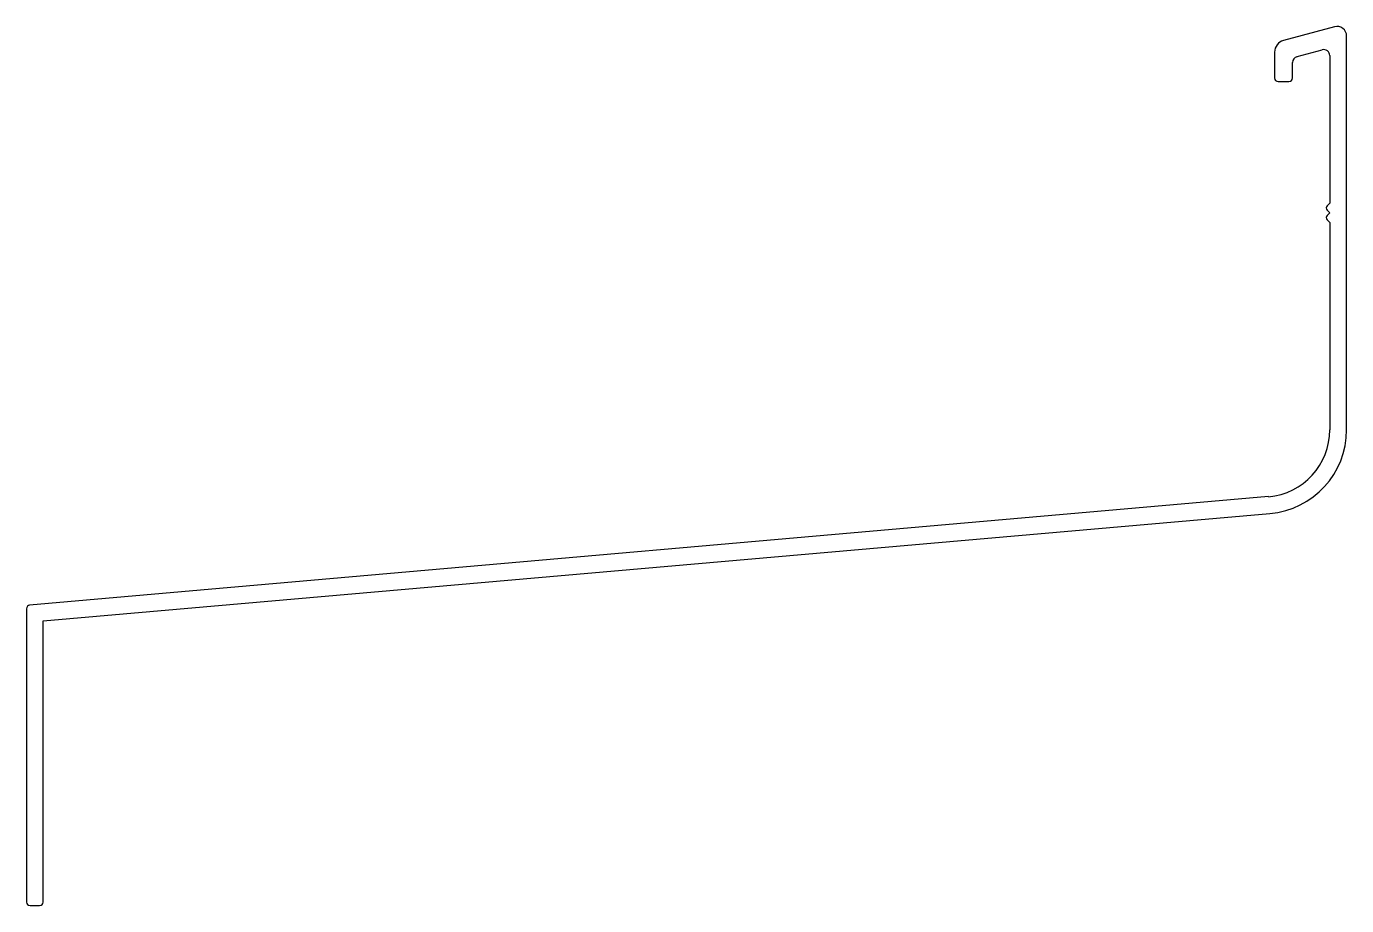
# Model space of a CAD drawing. Extents: x 3155 to 3265, y 2052 to 2125.
import ezdxf

# ---------------------------------------------------------------- set-up
doc = ezdxf.new("R2010")
doc.units = 0
doc.layers.get('0').update_dxf_attribs({"linetype": 'CONTINUOUS'})

msp = doc.modelspace()

# ---------------------------------------------------------------- linework, layer by layer
at = {"linetype": 'CONTINUOUS'}
for p, q in [((3263.64, 2125.11), (3259.39, 2123.97)), ((3264.65, 2091.54), (3264.65, 2124.34)), ((3258.65, 2123), (3258.65, 2120.84)), ((3260.52, 2122.62), (3262.62, 2123.18)), ((3260.15, 2120.84), (3260.15, 2122.13)), ((3263.25, 2122.7), (3263.25, 2110.42)), ((3258.95, 2120.54), (3259.85, 2120.54)), ((3263.02, 2110.2), (3263.25, 2110.42)), ((3263.25, 2109.61), (3263.02, 2109.84)), ((3263.02, 2109.39), (3263.25, 2109.61)), ((3263.25, 2108.81), (3263.02, 2109.03)), ((3263.25, 2108.81), (3263.25, 2091.54)), ((3258.14, 2085.97), (3154.92, 2076.94)), ((3156.05, 2075.63), (3258.26, 2084.57)), ((3154.65, 2076.64), (3154.65, 2052.21)), ((3156.05, 2052.21), (3156.05, 2075.63)), ((3154.95, 2051.91), (3155.75, 2051.91))]:
    msp.add_line(p, q, dxfattribs=at)
for centre, radius, start, end in [((3263.85, 2124.34), 0.8, 0, 105), ((3259.65, 2123), 1, 105, 180), ((3262.75, 2122.7), 0.5, 0, 105), ((3260.65, 2122.13), 0.5, 105, 180), ((3258.95, 2120.84), 0.3, 180, 270), ((3259.85, 2120.84), 0.3, 270, 0), ((3263.2, 2110.02), 0.25, 135, 225), ((3263.2, 2109.21), 0.25, 135, 225), ((3257.65, 2091.54), 5.6, 275, 0), ((3257.65, 2091.54), 7, 275, 0), ((3154.95, 2076.64), 0.3, 95, 180), ((3154.95, 2052.21), 0.3, 180, 270), ((3155.75, 2052.21), 0.3, 270, 0)]:
    msp.add_arc(centre, radius, start, end, dxfattribs=at)

doc.saveas('drawing.dxf')
